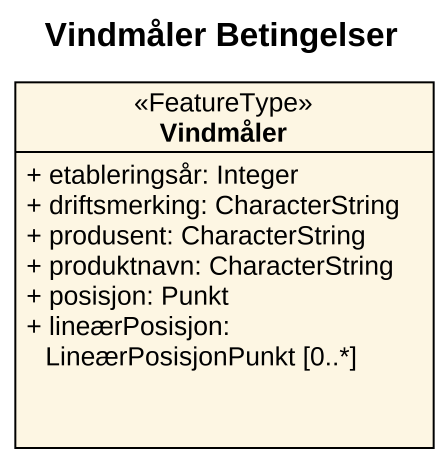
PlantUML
@startuml
title Vindmåler Betingelser
hide circle
hide empty members
skinparam classAttributeIconSize 0
class Vindmåler <<FeatureType>> {
  + etableringsår: Integer
  + driftsmerking: CharacterString
  + produsent: CharacterString
  + produktnavn: CharacterString
  + posisjon: Punkt
  + lineærPosisjon: LineærPosisjonPunkt [0..*]
}
@enduml
